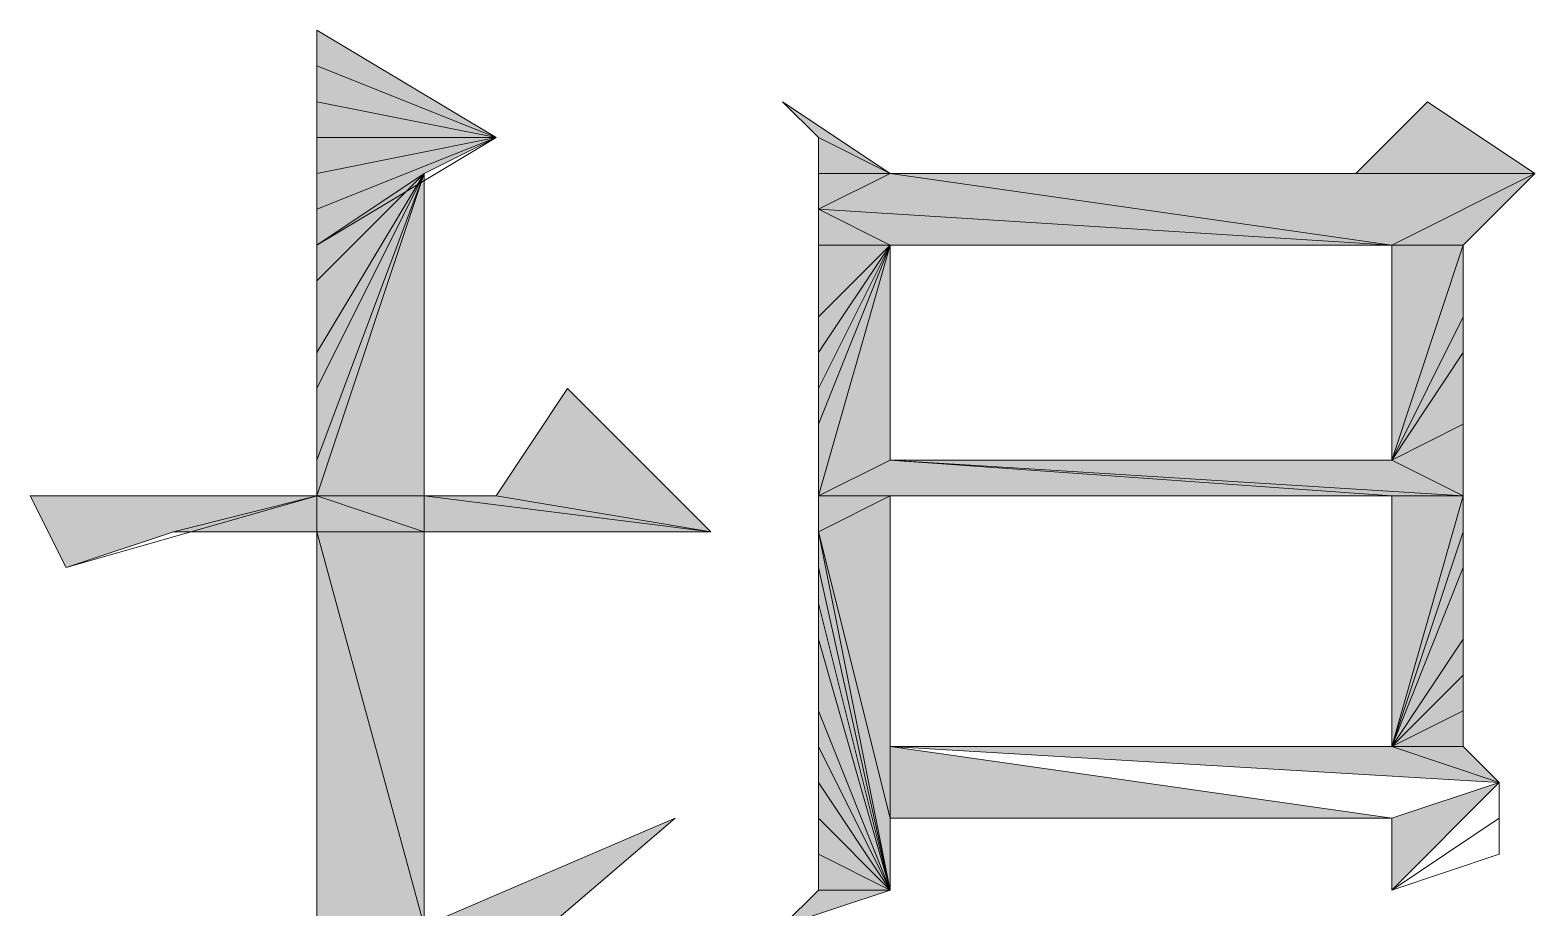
# Model space of a CAD drawing. Header units: inches. Extents: x -244 to 17, y 0 to 370.
# Drawn here: x -37.201 to -34.533, y 24.427 to 25.982 of the extents above; entities that cross this region are included whole.
import ezdxf

# ---------------------------------------------------------------- set-up
doc = ezdxf.new("R2010")
doc.units = ezdxf.units.IN
doc.header["$MEASUREMENT"] = 0
doc.layers.add('图层 1', color=7, linetype='Continuous')

# ---------------------------------------------------------------- blocks, each defined once
blk = doc.blocks.new('block 2')
at = {"layer": '图层 1', "true_color": 0xffffff}
h = blk.add_hatch(color=7, dxfattribs=at)
h.dxf.hatch_style = 2
h.paths.add_polyline_path([(45.2755, 57.3406), (45.1485, 57.785), (45.2755, 57.8487)])
h.paths.add_polyline_path([(45.2121, 57.5945), (45.2755, 57.3406), (45.1485, 57.785)])
h = blk.add_hatch(color=7, dxfattribs=at)
h.dxf.hatch_style = 2
h.paths.add_polyline_path([(45.2121, 57.15), (45.2755, 57.15), (45.2121, 56.6419)])
h.paths.add_polyline_path([(45.2755, 57.3406), (45.2121, 57.15), (45.2755, 57.15)])
h.paths.add_polyline_path([(45.2121, 57.3406), (45.2755, 57.3406), (45.2121, 57.15)])
h.paths.add_polyline_path([(45.2121, 57.5945), (45.2121, 57.3406), (45.2755, 57.3406)])
h = blk.add_hatch(color=7, dxfattribs=at)
h.dxf.hatch_style = 2
h.paths.add_polyline_path([(45.2121, 57.3406), (44.5136, 57.15), (44.3865, 57.3406)])
h.paths.add_polyline_path([(45.2121, 57.15), (45.2121, 57.3406), (44.5136, 57.15)])
h = blk.add_hatch(color=7, dxfattribs=at)
h.dxf.hatch_style = 2
h.paths.add_polyline_path([(45.847, 57.15), (45.2755, 57.3406), (45.339, 57.3406)])
h.paths.add_polyline_path([(45.2755, 57.15), (45.847, 57.15), (45.2755, 57.3406)])
h = blk.add_hatch(color=7, dxfattribs=at)
h.dxf.hatch_style = 2
h.paths.add_polyline_path([(45.847, 57.15), (45.466, 57.3406), (45.5296, 57.3406)])
h.paths.add_polyline_path([(45.339, 57.3406), (45.847, 57.15), (45.466, 57.3406)])
h = blk.add_hatch(color=7, dxfattribs=at)
h.dxf.hatch_style = 2
h.paths.add_polyline_path([(45.847, 57.15), (45.6565, 57.3406), (45.7201, 57.3406)])
h.paths.add_polyline_path([(45.5296, 57.3406), (45.847, 57.15), (45.6565, 57.3406)])
h = blk.add_hatch(color=7, dxfattribs=at)
h.dxf.hatch_style = 2
h.paths.add_polyline_path([(45.9106, 57.0229), (45.7201, 57.3406), (45.7835, 57.3406)])
h.paths.add_polyline_path([(45.847, 57.15), (45.9106, 57.0229), (45.7201, 57.3406)])
h = blk.add_hatch(color=7, dxfattribs=at)
h.dxf.hatch_style = 2
h.paths.add_polyline_path([(45.9106, 57.0229), (45.847, 57.3406), (45.9106, 57.3406)])
h.paths.add_polyline_path([(45.7835, 57.3406), (45.9106, 57.0229), (45.847, 57.3406)])
h = blk.add_hatch(color=7, dxfattribs=at)
h.dxf.hatch_style = 2
h.paths.add_polyline_path([(45.9106, 57.0229), (45.974, 57.3406), (46.0375, 57.3406)])
h.paths.add_polyline_path([(45.9106, 57.3406), (45.9106, 57.0229), (45.974, 57.3406)])
h = blk.add_hatch(color=7, dxfattribs=at)
h.dxf.hatch_style = 2
h.paths.add_polyline_path([(46.1011, 57.3406), (46.0375, 57.3406), (45.9106, 57.0229)])
h = blk.add_hatch(color=7, dxfattribs=at)
h.dxf.hatch_style = 2
h.paths.add_polyline_path([(44.3231, 57.15), (44.5136, 57.15), (44.7041, 56.7056)])
h = blk.add_hatch(color=7, dxfattribs=at)
h.dxf.hatch_style = 2
h.paths.add_polyline_path([(45.2121, 56.6419), (45.2755, 57.0229), (45.2755, 57.15)])
h.paths.add_polyline_path([(45.466, 56.8961), (45.2121, 56.6419), (45.2755, 57.0229)])
h = blk.add_hatch(color=7, dxfattribs=at)
h.dxf.hatch_style = 2
h.paths.add_polyline_path([(44.5136, 56.5151), (44.577, 56.4514), (44.577, 56.3246)])
h = blk.add_hatch(color=7, dxfattribs=at)
h.dxf.hatch_style = 2
h.paths.add_polyline_path([(45.847, 56.3246), (45.9106, 56.4514), (45.974, 56.5151)])
h.paths.add_polyline_path([(45.847, 56.4514), (45.847, 56.3246), (45.9106, 56.4514)])
h = blk.add_hatch(color=7, dxfattribs=at)
h.dxf.hatch_style = 2
h.paths.add_polyline_path([(44.7041, 56.3246), (45.2121, 56.4514), (45.2755, 56.3246)])
h.paths.add_polyline_path([(44.577, 56.3246), (44.7041, 56.3246), (45.2121, 56.4514)])
h = blk.add_hatch(color=7, dxfattribs=at)
h.dxf.hatch_style = 2
h.paths.add_polyline_path([(45.1485, 56.4514), (45.2121, 56.4514), (44.577, 56.3246)])
h = blk.add_hatch(color=7, dxfattribs=at)
h.dxf.hatch_style = 2
h.paths.add_polyline_path([(44.577, 56.3246), (45.085, 56.4514), (45.0216, 56.4514)])
h.paths.add_polyline_path([(45.1485, 56.4514), (44.577, 56.3246), (45.085, 56.4514)])
h = blk.add_hatch(color=7, dxfattribs=at)
h.dxf.hatch_style = 2
h.paths.add_polyline_path([(44.577, 56.3246), (44.8944, 56.4514), (44.8311, 56.4514)])
h.paths.add_polyline_path([(45.0216, 56.4514), (44.577, 56.3246), (44.8944, 56.4514)])
h = blk.add_hatch(color=7, dxfattribs=at)
h.dxf.hatch_style = 2
h.paths.add_polyline_path([(44.577, 56.3246), (44.7675, 56.4514), (44.7041, 56.4514)])
h.paths.add_polyline_path([(44.8311, 56.4514), (44.577, 56.3246), (44.7675, 56.4514)])
h = blk.add_hatch(color=7, dxfattribs=at)
h.dxf.hatch_style = 2
h.paths.add_polyline_path([(44.577, 56.3246), (44.6405, 56.4514), (44.577, 56.4514)])
h.paths.add_polyline_path([(44.7041, 56.4514), (44.577, 56.3246), (44.6405, 56.4514)])
h = blk.add_hatch(color=7, dxfattribs=at)
h.dxf.hatch_style = 2
h.paths.add_polyline_path([(45.2121, 56.4514), (45.2755, 56.3246), (45.2755, 56.4514)])
h = blk.add_hatch(color=7, dxfattribs=at)
h.dxf.hatch_style = 2
h.paths.add_polyline_path([(45.339, 56.3246), (45.2755, 56.4514), (45.2755, 55.4354)])
h.paths.add_polyline_path([(45.7201, 56.3246), (45.339, 56.3246), (45.2755, 56.4514)])
h = blk.add_hatch(color=7, dxfattribs=at)
h.dxf.hatch_style = 2
h.paths.add_polyline_path([(45.7201, 56.3246), (45.4026, 56.4514), (45.466, 56.4514)])
h.paths.add_polyline_path([(45.2755, 56.4514), (45.7201, 56.3246), (45.4026, 56.4514)])
h = blk.add_hatch(color=7, dxfattribs=at)
h.dxf.hatch_style = 2
h.paths.add_polyline_path([(45.7201, 56.3246), (45.5296, 56.4514), (45.5931, 56.4514)])
h.paths.add_polyline_path([(45.466, 56.4514), (45.7201, 56.3246), (45.5296, 56.4514)])
h = blk.add_hatch(color=7, dxfattribs=at)
h.dxf.hatch_style = 2
h.paths.add_polyline_path([(45.7201, 56.3246), (45.7201, 56.4514), (45.7835, 56.4514)])
h.paths.add_polyline_path([(45.5931, 56.4514), (45.7201, 56.3246), (45.7201, 56.4514)])
h = blk.add_hatch(color=7, dxfattribs=at)
h.dxf.hatch_style = 2
h.paths.add_polyline_path([(45.7835, 56.4514), (45.7201, 56.3246), (45.7201, 55.4354)])
h = blk.add_hatch(color=7, dxfattribs=at)
h.dxf.hatch_style = 2
h.paths.add_polyline_path([(45.847, 56.3246), (45.7201, 55.4354), (45.847, 55.1815)])
h.paths.add_polyline_path([(45.7835, 56.4514), (45.847, 56.3246), (45.7201, 55.4354)])
h.paths.add_polyline_path([(45.847, 56.4514), (45.7835, 56.4514), (45.847, 56.3246)])
h = blk.add_hatch(color=7, dxfattribs=at)
h.dxf.hatch_style = 2
h.paths.add_polyline_path([(44.8311, 56.3246), (44.7041, 56.3246), (44.7041, 55.4354)])
h = blk.add_hatch(color=7, dxfattribs=at)
h.dxf.hatch_style = 2
h.paths.add_polyline_path([(44.8311, 56.3246), (44.8311, 55.4354), (44.7675, 55.2449)])
h = blk.add_hatch(color=7, dxfattribs=at)
h.dxf.hatch_style = 2
h.paths.add_polyline_path([(45.2755, 55.4354), (45.2755, 55.3086), (45.339, 56.3246)])
h.paths.add_polyline_path([(44.8311, 55.4354), (45.2755, 55.4354), (45.2755, 55.3086)])
h = blk.add_hatch(color=7, dxfattribs=at)
h.dxf.hatch_style = 2
h.paths.add_polyline_path([(45.339, 56.3246), (45.339, 55.4354), (45.2755, 55.3086)])
h = blk.add_hatch(color=7, dxfattribs=at)
h.dxf.hatch_style = 2
h.paths.add_polyline_path([(45.974, 55.372), (45.847, 55.1815), (45.847, 55.4991)])
h = blk.add_hatch(color=7, dxfattribs=at)
h.dxf.hatch_style = 2
h.paths.add_polyline_path([(44.7675, 55.2449), (44.577, 55.4354), (44.7041, 55.4354)])
h = blk.add_hatch(color=7, dxfattribs=at)
h.dxf.hatch_style = 2
h.paths.add_polyline_path([(44.8311, 55.4354), (44.8311, 55.3086), (44.7675, 55.2449)])
h = blk.add_hatch(color=7, dxfattribs=at)
h.dxf.hatch_style = 2
h.paths.add_polyline_path([(44.8311, 55.4354), (45.1485, 55.3086), (45.0216, 55.3086)])
h.paths.add_polyline_path([(45.2121, 55.3086), (44.8311, 55.4354), (45.1485, 55.3086)])
h.paths.add_polyline_path([(45.2755, 55.3086), (45.2121, 55.3086), (44.8311, 55.4354)])
h = blk.add_hatch(color=7, dxfattribs=at)
h.dxf.hatch_style = 2
h.paths.add_polyline_path([(44.8311, 55.4354), (44.8944, 55.3086), (44.8311, 55.3086)])
h.paths.add_polyline_path([(44.958, 55.3086), (44.8311, 55.4354), (44.8944, 55.3086)])
h.paths.add_polyline_path([(45.0216, 55.3086), (44.958, 55.3086), (44.8311, 55.4354)])
h = blk.add_hatch(color=7, dxfattribs=at)
h.dxf.hatch_style = 2
h.paths.add_polyline_path([(45.339, 55.4354), (45.4026, 55.3086), (45.2755, 55.3086)])
h = blk.add_hatch(color=7, dxfattribs=at)
h.dxf.hatch_style = 2
h.paths.add_polyline_path([(45.339, 55.4354), (45.5296, 55.3086), (45.4026, 55.3086)])
h.paths.add_polyline_path([(45.5931, 55.3086), (45.339, 55.4354), (45.5296, 55.3086)])
h.paths.add_polyline_path([(45.7201, 55.3086), (45.5931, 55.3086), (45.339, 55.4354)])
h = blk.add_hatch(color=7, dxfattribs=at)
h.dxf.hatch_style = 2
h.paths.add_polyline_path([(45.7201, 55.4354), (45.7201, 55.3086), (45.847, 55.1815)])
h.paths.add_polyline_path([(45.339, 55.4354), (45.7201, 55.4354), (45.7201, 55.3086)])
at = {"layer": '图层 1', "lineweight": 0}
for points in [[(45.2755, 57.3406), (45.1485, 57.785), (45.2755, 57.8487), (45.2755, 57.3406)], [(45.2121, 57.5945), (45.2755, 57.3406), (45.1485, 57.785), (45.2121, 57.5945)], [(45.2121, 57.5945), (45.2121, 57.3406), (45.2755, 57.3406), (45.2121, 57.5945)], [(45.2121, 57.3406), (44.5136, 57.15), (44.3865, 57.3406), (45.2121, 57.3406)], [(45.2121, 57.15), (45.2121, 57.3406), (44.5136, 57.15), (45.2121, 57.15)], [(45.2755, 57.3406), (45.2121, 57.15), (45.2755, 57.15), (45.2755, 57.3406)], [(45.2121, 57.3406), (45.2755, 57.3406), (45.2121, 57.15), (45.2121, 57.3406)], [(45.847, 57.15), (45.2755, 57.3406), (45.339, 57.3406), (45.847, 57.15)], [(45.2755, 57.15), (45.847, 57.15), (45.2755, 57.3406), (45.2755, 57.15)], [(45.339, 57.3406), (45.847, 57.15), (45.466, 57.3406), (45.339, 57.3406)], [(45.847, 57.15), (45.466, 57.3406), (45.5296, 57.3406), (45.847, 57.15)], [(45.5296, 57.3406), (45.847, 57.15), (45.6565, 57.3406), (45.5296, 57.3406)], [(45.847, 57.15), (45.6565, 57.3406), (45.7201, 57.3406), (45.847, 57.15)], [(45.9106, 57.0229), (45.7201, 57.3406), (45.7835, 57.3406), (45.9106, 57.0229)], [(45.847, 57.15), (45.9106, 57.0229), (45.7201, 57.3406), (45.847, 57.15)], [(45.7835, 57.3406), (45.9106, 57.0229), (45.847, 57.3406), (45.7835, 57.3406)], [(45.9106, 57.0229), (45.847, 57.3406), (45.9106, 57.3406), (45.9106, 57.0229)], [(45.9106, 57.0229), (45.974, 57.3406), (46.0375, 57.3406), (45.9106, 57.0229)], [(45.9106, 57.3406), (45.9106, 57.0229), (45.974, 57.3406), (45.9106, 57.3406)], [(46.1011, 57.3406), (46.0375, 57.3406), (45.9106, 57.0229), (46.1011, 57.3406)], [(44.3231, 57.15), (44.5136, 57.15), (44.7041, 56.7056), (44.3231, 57.15)], [(45.2121, 56.6419), (45.2755, 57.0229), (45.2755, 57.15), (45.2121, 56.6419)], [(45.2121, 57.15), (45.2755, 57.15), (45.2121, 56.6419), (45.2121, 57.15)], [(45.466, 56.8961), (45.2121, 56.6419), (45.2755, 57.0229), (45.466, 56.8961)], [(44.5136, 56.5151), (44.577, 56.4514), (44.577, 56.3246), (44.5136, 56.5151)], [(45.847, 56.3246), (45.9106, 56.4514), (45.974, 56.5151), (45.847, 56.3246)], [(44.577, 56.3246), (44.7041, 56.3246), (45.2121, 56.4514), (44.577, 56.3246)], [(45.1485, 56.4514), (45.2121, 56.4514), (44.577, 56.3246), (45.1485, 56.4514)], [(44.577, 56.3246), (45.085, 56.4514), (45.0216, 56.4514), (44.577, 56.3246)], [(45.1485, 56.4514), (44.577, 56.3246), (45.085, 56.4514), (45.1485, 56.4514)], [(44.577, 56.3246), (44.8944, 56.4514), (44.8311, 56.4514), (44.577, 56.3246)], [(45.0216, 56.4514), (44.577, 56.3246), (44.8944, 56.4514), (45.0216, 56.4514)], [(44.577, 56.3246), (44.7675, 56.4514), (44.7041, 56.4514), (44.577, 56.3246)], [(44.8311, 56.4514), (44.577, 56.3246), (44.7675, 56.4514), (44.8311, 56.4514)], [(44.577, 56.3246), (44.6405, 56.4514), (44.577, 56.4514), (44.577, 56.3246)], [(44.7041, 56.4514), (44.577, 56.3246), (44.6405, 56.4514), (44.7041, 56.4514)], [(44.7041, 56.3246), (45.2121, 56.4514), (45.2755, 56.3246), (44.7041, 56.3246)], [(45.2121, 56.4514), (45.2755, 56.3246), (45.2755, 56.4514), (45.2121, 56.4514)], [(45.2755, 56.3246), (45.2755, 56.4514), (45.2755, 55.4354), (45.2755, 56.3246)], [(45.339, 56.3246), (45.2755, 56.4514), (45.2755, 55.4354), (45.339, 56.3246)], [(45.7201, 56.3246), (45.339, 56.3246), (45.2755, 56.4514), (45.7201, 56.3246)], [(45.2755, 56.4514), (45.7201, 56.3246), (45.4026, 56.4514), (45.2755, 56.4514)], [(45.7201, 56.3246), (45.4026, 56.4514), (45.466, 56.4514), (45.7201, 56.3246)], [(45.466, 56.4514), (45.7201, 56.3246), (45.5296, 56.4514), (45.466, 56.4514)], [(45.7201, 56.3246), (45.5296, 56.4514), (45.5931, 56.4514), (45.7201, 56.3246)], [(45.5931, 56.4514), (45.7201, 56.3246), (45.7201, 56.4514), (45.5931, 56.4514)], [(45.7201, 56.3246), (45.7201, 56.4514), (45.7835, 56.4514), (45.7201, 56.3246)], [(45.7835, 56.4514), (45.7201, 56.3246), (45.7201, 55.4354), (45.7835, 56.4514)], [(45.7835, 56.4514), (45.847, 56.3246), (45.7201, 55.4354), (45.7835, 56.4514)], [(45.847, 56.4514), (45.7835, 56.4514), (45.847, 56.3246), (45.847, 56.4514)], [(45.847, 56.4514), (45.847, 56.3246), (45.9106, 56.4514), (45.847, 56.4514)], [(44.7675, 55.2449), (44.7041, 55.4354), (44.8311, 56.3246), (44.7675, 55.2449)], [(44.8311, 56.3246), (44.7041, 56.3246), (44.7041, 55.4354), (44.8311, 56.3246)], [(45.2755, 56.3246), (44.8311, 56.3246), (44.7041, 56.3246), (45.2755, 56.3246)], [(44.8311, 56.3246), (44.8311, 55.4354), (44.7675, 55.2449), (44.8311, 56.3246)], [(45.2755, 55.4354), (45.2755, 55.3086), (45.339, 56.3246), (45.2755, 55.4354)], [(45.339, 56.3246), (45.339, 55.4354), (45.2755, 55.3086), (45.339, 56.3246)], [(45.847, 56.3246), (45.7201, 55.4354), (45.847, 55.1815), (45.847, 56.3246)], [(45.847, 55.1815), (45.847, 55.4991), (45.847, 56.3246), (45.847, 55.1815)], [(45.974, 55.372), (45.847, 55.1815), (45.847, 55.4991), (45.974, 55.372)], [(44.7041, 55.2449), (44.577, 55.4354), (44.6405, 55.2449), (44.7041, 55.2449)], [(44.7675, 55.2449), (44.7041, 55.2449), (44.577, 55.4354), (44.7675, 55.2449)], [(44.7675, 55.2449), (44.577, 55.4354), (44.7041, 55.4354), (44.7675, 55.2449)], [(44.8311, 55.4354), (44.8311, 55.3086), (44.7675, 55.2449), (44.8311, 55.4354)], [(44.8311, 55.4354), (45.1485, 55.3086), (45.0216, 55.3086), (44.8311, 55.4354)], [(45.2121, 55.3086), (44.8311, 55.4354), (45.1485, 55.3086), (45.2121, 55.3086)], [(45.2755, 55.3086), (45.2121, 55.3086), (44.8311, 55.4354), (45.2755, 55.3086)], [(44.8311, 55.4354), (44.8944, 55.3086), (44.8311, 55.3086), (44.8311, 55.4354)], [(44.958, 55.3086), (44.8311, 55.4354), (44.8944, 55.3086), (44.958, 55.3086)], [(45.0216, 55.3086), (44.958, 55.3086), (44.8311, 55.4354), (45.0216, 55.3086)], [(44.8311, 55.4354), (45.2755, 55.4354), (45.2755, 55.3086), (44.8311, 55.4354)], [(45.339, 55.4354), (45.4026, 55.3086), (45.2755, 55.3086), (45.339, 55.4354)], [(45.339, 55.4354), (45.5296, 55.3086), (45.4026, 55.3086), (45.339, 55.4354)], [(45.5931, 55.3086), (45.339, 55.4354), (45.5296, 55.3086), (45.5931, 55.3086)], [(45.7201, 55.3086), (45.5931, 55.3086), (45.339, 55.4354), (45.7201, 55.3086)], [(45.339, 55.4354), (45.7201, 55.4354), (45.7201, 55.3086), (45.339, 55.4354)], [(45.7201, 55.4354), (45.7201, 55.3086), (45.847, 55.1815), (45.7201, 55.4354)]]:
    blk.add_lwpolyline(points, dxfattribs=at)
at = {"layer": '图层 1', "color": 7, "lineweight": 13, "true_color": 0xffffff}
for points in [[(45.2755, 57.3406), (45.1485, 57.785), (45.2755, 57.8487), (45.2755, 57.3406)], [(45.2121, 57.5945), (45.2755, 57.3406), (45.1485, 57.785), (45.2121, 57.5945)], [(45.2121, 57.5945), (45.2121, 57.3406), (45.2755, 57.3406), (45.2121, 57.5945)], [(45.2121, 57.3406), (44.5136, 57.15), (44.3865, 57.3406), (45.2121, 57.3406)], [(45.2121, 57.15), (45.2121, 57.3406), (44.5136, 57.15), (45.2121, 57.15)], [(45.2755, 57.3406), (45.2121, 57.15), (45.2755, 57.15), (45.2755, 57.3406)], [(45.2121, 57.3406), (45.2755, 57.3406), (45.2121, 57.15), (45.2121, 57.3406)], [(45.847, 57.15), (45.2755, 57.3406), (45.339, 57.3406), (45.847, 57.15)], [(45.2755, 57.15), (45.847, 57.15), (45.2755, 57.3406), (45.2755, 57.15)], [(45.339, 57.3406), (45.847, 57.15), (45.466, 57.3406), (45.339, 57.3406)], [(45.847, 57.15), (45.466, 57.3406), (45.5296, 57.3406), (45.847, 57.15)], [(45.5296, 57.3406), (45.847, 57.15), (45.6565, 57.3406), (45.5296, 57.3406)], [(45.847, 57.15), (45.6565, 57.3406), (45.7201, 57.3406), (45.847, 57.15)], [(45.9106, 57.0229), (45.7201, 57.3406), (45.7835, 57.3406), (45.9106, 57.0229)], [(45.847, 57.15), (45.9106, 57.0229), (45.7201, 57.3406), (45.847, 57.15)], [(45.7835, 57.3406), (45.9106, 57.0229), (45.847, 57.3406), (45.7835, 57.3406)], [(45.9106, 57.0229), (45.847, 57.3406), (45.9106, 57.3406), (45.9106, 57.0229)], [(45.9106, 57.0229), (45.974, 57.3406), (46.0375, 57.3406), (45.9106, 57.0229)], [(45.9106, 57.3406), (45.9106, 57.0229), (45.974, 57.3406), (45.9106, 57.3406)], [(46.1011, 57.3406), (46.0375, 57.3406), (45.9106, 57.0229), (46.1011, 57.3406)], [(44.3231, 57.15), (44.5136, 57.15), (44.7041, 56.7056), (44.3231, 57.15)], [(45.2121, 56.6419), (45.2755, 57.0229), (45.2755, 57.15), (45.2121, 56.6419)], [(45.2121, 57.15), (45.2755, 57.15), (45.2121, 56.6419), (45.2121, 57.15)], [(45.466, 56.8961), (45.2121, 56.6419), (45.2755, 57.0229), (45.466, 56.8961)], [(44.5136, 56.5151), (44.577, 56.4514), (44.577, 56.3246), (44.5136, 56.5151)], [(45.847, 56.3246), (45.9106, 56.4514), (45.974, 56.5151), (45.847, 56.3246)], [(44.577, 56.3246), (44.7041, 56.3246), (45.2121, 56.4514), (44.577, 56.3246)], [(45.1485, 56.4514), (45.2121, 56.4514), (44.577, 56.3246), (45.1485, 56.4514)], [(44.577, 56.3246), (45.085, 56.4514), (45.0216, 56.4514), (44.577, 56.3246)], [(45.1485, 56.4514), (44.577, 56.3246), (45.085, 56.4514), (45.1485, 56.4514)], [(44.577, 56.3246), (44.8944, 56.4514), (44.8311, 56.4514), (44.577, 56.3246)], [(45.0216, 56.4514), (44.577, 56.3246), (44.8944, 56.4514), (45.0216, 56.4514)], [(44.577, 56.3246), (44.7675, 56.4514), (44.7041, 56.4514), (44.577, 56.3246)], [(44.8311, 56.4514), (44.577, 56.3246), (44.7675, 56.4514), (44.8311, 56.4514)], [(44.577, 56.3246), (44.6405, 56.4514), (44.577, 56.4514), (44.577, 56.3246)], [(44.7041, 56.4514), (44.577, 56.3246), (44.6405, 56.4514), (44.7041, 56.4514)], [(44.7041, 56.3246), (45.2121, 56.4514), (45.2755, 56.3246), (44.7041, 56.3246)], [(45.2121, 56.4514), (45.2755, 56.3246), (45.2755, 56.4514), (45.2121, 56.4514)], [(45.2755, 56.3246), (45.2755, 56.4514), (45.2755, 55.4354), (45.2755, 56.3246)], [(45.339, 56.3246), (45.2755, 56.4514), (45.2755, 55.4354), (45.339, 56.3246)], [(45.7201, 56.3246), (45.339, 56.3246), (45.2755, 56.4514), (45.7201, 56.3246)], [(45.2755, 56.4514), (45.7201, 56.3246), (45.4026, 56.4514), (45.2755, 56.4514)], [(45.7201, 56.3246), (45.4026, 56.4514), (45.466, 56.4514), (45.7201, 56.3246)], [(45.466, 56.4514), (45.7201, 56.3246), (45.5296, 56.4514), (45.466, 56.4514)], [(45.7201, 56.3246), (45.5296, 56.4514), (45.5931, 56.4514), (45.7201, 56.3246)], [(45.5931, 56.4514), (45.7201, 56.3246), (45.7201, 56.4514), (45.5931, 56.4514)], [(45.7201, 56.3246), (45.7201, 56.4514), (45.7835, 56.4514), (45.7201, 56.3246)], [(45.7835, 56.4514), (45.7201, 56.3246), (45.7201, 55.4354), (45.7835, 56.4514)], [(45.7835, 56.4514), (45.847, 56.3246), (45.7201, 55.4354), (45.7835, 56.4514)], [(45.847, 56.4514), (45.7835, 56.4514), (45.847, 56.3246), (45.847, 56.4514)], [(45.847, 56.4514), (45.847, 56.3246), (45.9106, 56.4514), (45.847, 56.4514)], [(44.7675, 55.2449), (44.7041, 55.4354), (44.8311, 56.3246), (44.7675, 55.2449)], [(44.8311, 56.3246), (44.7041, 56.3246), (44.7041, 55.4354), (44.8311, 56.3246)], [(45.2755, 56.3246), (44.8311, 56.3246), (44.7041, 56.3246), (45.2755, 56.3246)], [(44.8311, 56.3246), (44.8311, 55.4354), (44.7675, 55.2449), (44.8311, 56.3246)], [(45.2755, 55.4354), (45.2755, 55.3086), (45.339, 56.3246), (45.2755, 55.4354)], [(45.339, 56.3246), (45.339, 55.4354), (45.2755, 55.3086), (45.339, 56.3246)], [(45.847, 56.3246), (45.7201, 55.4354), (45.847, 55.1815), (45.847, 56.3246)], [(45.847, 55.1815), (45.847, 55.4991), (45.847, 56.3246), (45.847, 55.1815)], [(45.974, 55.372), (45.847, 55.1815), (45.847, 55.4991), (45.974, 55.372)], [(44.7041, 55.2449), (44.577, 55.4354), (44.6405, 55.2449), (44.7041, 55.2449)], [(44.7675, 55.2449), (44.7041, 55.2449), (44.577, 55.4354), (44.7675, 55.2449)], [(44.7675, 55.2449), (44.577, 55.4354), (44.7041, 55.4354), (44.7675, 55.2449)], [(44.8311, 55.4354), (44.8311, 55.3086), (44.7675, 55.2449), (44.8311, 55.4354)], [(44.8311, 55.4354), (45.1485, 55.3086), (45.0216, 55.3086), (44.8311, 55.4354)], [(45.2121, 55.3086), (44.8311, 55.4354), (45.1485, 55.3086), (45.2121, 55.3086)], [(45.2755, 55.3086), (45.2121, 55.3086), (44.8311, 55.4354), (45.2755, 55.3086)], [(44.8311, 55.4354), (44.8944, 55.3086), (44.8311, 55.3086), (44.8311, 55.4354)], [(44.958, 55.3086), (44.8311, 55.4354), (44.8944, 55.3086), (44.958, 55.3086)], [(45.0216, 55.3086), (44.958, 55.3086), (44.8311, 55.4354), (45.0216, 55.3086)], [(44.8311, 55.4354), (45.2755, 55.4354), (45.2755, 55.3086), (44.8311, 55.4354)], [(45.339, 55.4354), (45.4026, 55.3086), (45.2755, 55.3086), (45.339, 55.4354)], [(45.339, 55.4354), (45.5296, 55.3086), (45.4026, 55.3086), (45.339, 55.4354)], [(45.5931, 55.3086), (45.339, 55.4354), (45.5296, 55.3086), (45.5931, 55.3086)], [(45.7201, 55.3086), (45.5931, 55.3086), (45.339, 55.4354), (45.7201, 55.3086)], [(45.339, 55.4354), (45.7201, 55.4354), (45.7201, 55.3086), (45.339, 55.4354)], [(45.7201, 55.4354), (45.7201, 55.3086), (45.847, 55.1815), (45.7201, 55.4354)]]:
    blk.add_lwpolyline(points, dxfattribs=at)
at = {"layer": '图层 1', "lineweight": 0}
for points, knots in [([(44.3231, 57.15), (44.3231, 57.15), (44.7041, 56.7056), (44.7041, 56.7056), (44.7041, 56.7056), (44.3231, 57.15), (44.3231, 57.15)], [0, 0, 0, 0, 1, 1, 1, 2, 2, 2, 2]), ([(44.577, 55.4354), (44.577, 55.4354), (44.6405, 55.2449), (44.6405, 55.2449), (44.6405, 55.2449), (44.577, 55.4354), (44.577, 55.4354)], [0, 0, 0, 0, 1, 1, 1, 2, 2, 2, 2]), ([(44.7675, 55.2449), (44.7675, 55.2449), (44.7675, 55.2449), (44.7675, 55.2449), (44.7675, 55.2449), (44.7041, 55.4354), (44.7041, 55.4354), (44.7041, 55.4354), (44.7675, 55.2449), (44.7675, 55.2449)], [0, 0, 0, 0, 1, 1, 1, 2, 2, 2, 3, 3, 3, 3])]:
    blk.add_open_spline(points, degree=3, knots=knots, dxfattribs=at)
at = {"layer": '图层 1', "color": 7, "lineweight": 13, "true_color": 0xffffff}
for points, knots in [([(44.3231, 57.15), (44.3231, 57.15), (44.7041, 56.7056), (44.7041, 56.7056), (44.7041, 56.7056), (44.3231, 57.15), (44.3231, 57.15)], [0, 0, 0, 0, 1, 1, 1, 2, 2, 2, 2]), ([(44.577, 55.4354), (44.577, 55.4354), (44.6405, 55.2449), (44.6405, 55.2449), (44.6405, 55.2449), (44.577, 55.4354), (44.577, 55.4354)], [0, 0, 0, 0, 1, 1, 1, 2, 2, 2, 2]), ([(44.7675, 55.2449), (44.7675, 55.2449), (44.7675, 55.2449), (44.7675, 55.2449), (44.7675, 55.2449), (44.7041, 55.4354), (44.7041, 55.4354), (44.7041, 55.4354), (44.7675, 55.2449), (44.7675, 55.2449)], [0, 0, 0, 0, 1, 1, 1, 2, 2, 2, 3, 3, 3, 3])]:
    blk.add_open_spline(points, degree=3, knots=knots, dxfattribs=at)

msp = doc.modelspace()

# ---------------------------------------------------------------- block references
at = {"layer": '图层 1', "rotation": 90}
msp.add_blockref('block 2', (20.6482, -20.1187), dxfattribs=at)

doc.saveas('drawing.dxf')
